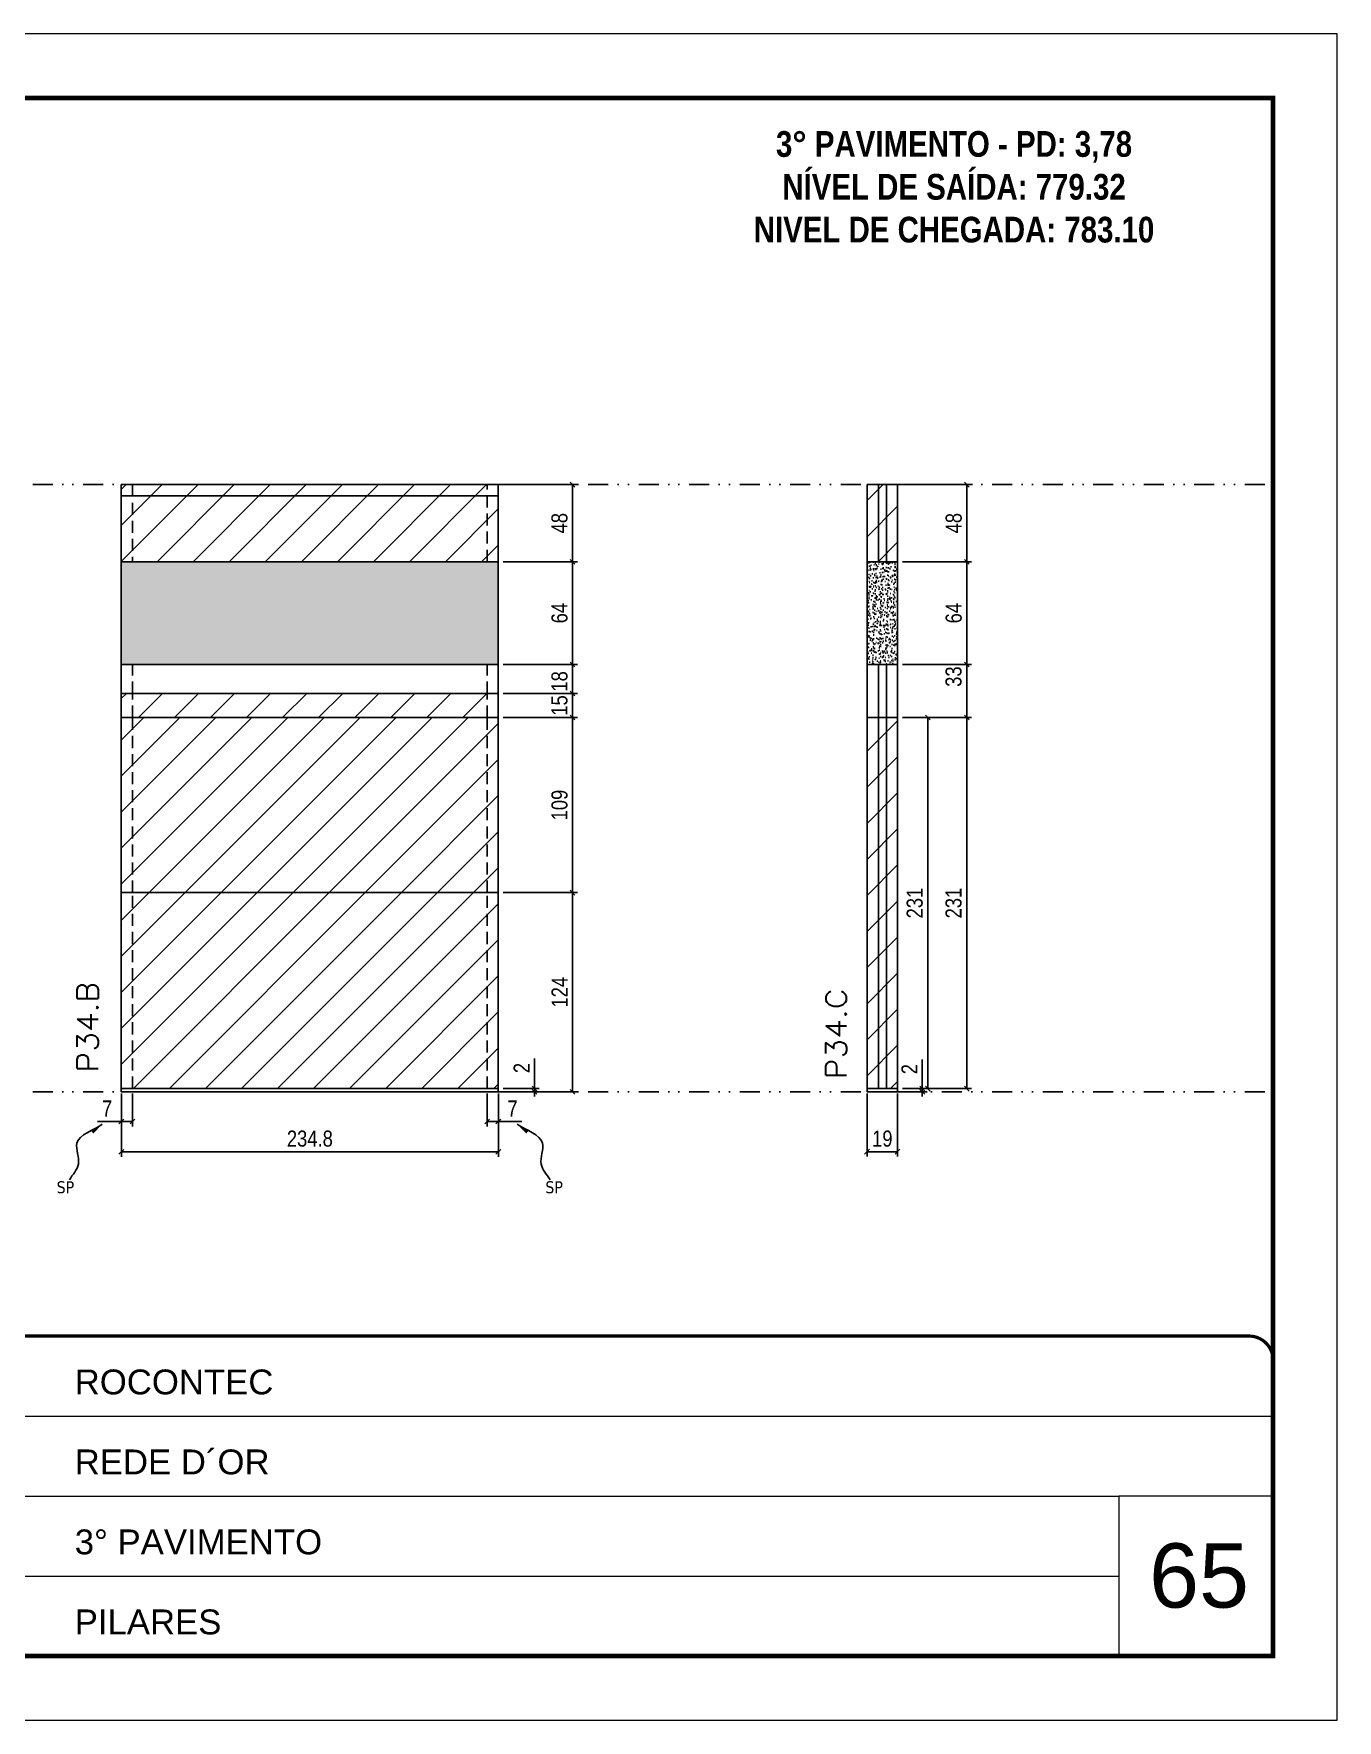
# Model space of a CAD drawing. Extents: x 2949 to 9203, y -16089 to 12527.
# Drawn here: x 3622 to 4434, y -6900 to -5850 of the extents above; entities that cross this region are included whole.
import ezdxf

# ---------------------------------------------------------------- set-up
doc = ezdxf.new("R2010")
doc.units = 0
for name, pattern in [('CONTINUO', [0]), ('DASHED', [0.75, 0.5, -0.25]), ('DIVIDE2', [0.625, 0.25, -0.125, 0, -0.125, 0, -0.125]), ('HIDDEN', [0.375, 0.25, -0.125])]:
    doc.linetypes.add(name, pattern=pattern)
for name, color, linetype, lineweight in [('CARIMBO', 255, 'Continuous', 9), ('Folhas', 255, 'Continuous', 9), ('Hachura', 251, 'Continuous', 9), ('SARRAFO DE PRESSAO', 251, 'DASHED', 9), ('Texto Seção', 7, 'Continuous', 15)]:
    doc.layers.add(name, color=color, linetype=linetype, lineweight=lineweight)
for name, color, linetype in [('COTA', 241, 'Continuous'), ('NOMENCLATURA', 7, 'Continuous'), ('Nível', 160, 'Continuous'), ('Painéis', 200, 'Continuous'), ('SARR_2.2x7', 40, 'Continuous'), ('Sarrafo de Pressão', 42, 'HIDDEN'), ('texto', 7, 'Continuous')]:
    doc.layers.add(name, color=color, linetype=linetype)
doc.styles.add('ARIAL', font='arial.ttf')
doc.styles.add('COTA TECNICA', font='techl___.ttf', dxfattribs={"height": 10})
doc.styles.add('COTA TECNICA-50', font='techl___.ttf', dxfattribs={"height": 10})
doc.styles.add('REGUA-120', font='ROMANS.shx', dxfattribs={"height": 15})
doc.styles.add('ROMANC', font='techb___.ttf', dxfattribs={"height": 2.5})
doc.styles.get("Standard").update_dxf_attribs({"font": 'arial.ttf'})
doc.dimstyles.new('COTA PAINEL-50', dxfattribs={"dimtxt": 10, "dimasz": 3, "dimexe": 3, "dimexo": 3, "dimgap": 3, "dimtad": 1, "dimdec": 1, "dimzin": 12, "dimdsep": 46, "dimtxsty": 'COTA TECNICA-50', "dimblk1": 'OBLIQUE', "dimblk2": 'OBLIQUE', "dimsah": 1, "dimcen": 0.9, "dimclrd": 4, "dimclre": 4, "dimclrt": 240, "dimadec": 1, "dimazin": 3, "dimtfac": 1, "dimtdec": 1, "dimtmove": 0, "dimatfit": 3, "dimfxl": 1, "dimtolj": 1, "dimtzin": 12, "dimarcsym": 0})
doc.dimstyles.new('PAINEL', dxfattribs={"dimtxt": 10, "dimasz": 3, "dimexe": 3, "dimexo": 3, "dimgap": 3, "dimtad": 1, "dimdec": 1, "dimzin": 12, "dimdsep": 46, "dimtxsty": 'COTA TECNICA', "dimblk1": 'OBLIQUE', "dimblk2": 'OBLIQUE', "dimsah": 1, "dimcen": 0.9, "dimclrd": 4, "dimclre": 4, "dimclrt": 240, "dimadec": 1, "dimazin": 3, "dimtfac": 1, "dimtdec": 1, "dimtmove": 0, "dimatfit": 3, "dimfxl": 1, "dimtolj": 1, "dimtzin": 12, "dimarcsym": 0})
doc.dimstyles.get("Standard").update_dxf_attribs({"dimtxt": 0.18, "dimasz": 0.18, "dimexe": 0.18, "dimexo": 0.0625, "dimgap": 0.09, "dimtad": 0, "dimtih": 1, "dimtoh": 1, "dimdec": 4, "dimzin": 0, "dimdsep": 46, "dimtxsty": 'Standard', "dimcen": 0.09, "dimadec": 0, "dimazin": 0, "dimtfac": 1, "dimtdec": 4, "dimtofl": 0, "dimtmove": 0, "dimatfit": 3, "dimfxl": 1, "dimtolj": 1, "dimtzin": 0, "dimarcsym": 0})
pattern_1 = [(45, (-126071.967, -35347.797), (-11.2253202, 11.2253202), [])]

# ---------------------------------------------------------------- blocks, each defined once
blk = doc.blocks.new('9999999999')
at = {"color": 30, "linetype": 'CONTINUO'}
for p, q in [((98564.6, 34379.6), (99584, 34379.6)), ((98564.6, 34329.8), (99488, 34329.8)), ((99584, 34329.8), (99488, 34329.8)), ((99488, 34329.8), (99488, 34230.2)), ((98564.6, 34280), (99488, 34280))]:
    blk.add_line(p, q, dxfattribs=at)
at = {"color": 30, "linetype": 'CONTINUO', "const_width": 2}
blk.add_lwpolyline([(99584, 34230.2), (99584, 34414.4, 0.414214), (99569, 34429.4), (98229, 34429.4, 0.414214), (98214, 34414.4), (98214, 34245.2, 0.414214), (98229, 34230.2), (99584, 34230.2)], format="xyb", dxfattribs=at)
at = {"layer": 'Folhas'}
blk.add_lwpolyline([(98139, 34190.2), (99624, 34190.2), (99624, 35240.2), (98139, 35240.2)], close=True, dxfattribs=at)
at = {"layer": 'Folhas', "color": 30, "const_width": 3}
blk.add_lwpolyline([(98214, 34230.2), (99584, 34230.2), (99584, 35200.2), (98214, 35200.2)], close=True, dxfattribs=at)
at = {"color": 7, "linetype": 'Continuous', "ltscale": 5, "style": 'ARIAL'}
for s, height, p in [('ROCONTEC', 15.48, (98837.7, 34393.1)), ('REDE D´OR', 15.48, (98837.7, 34343.3)), ('3° PAVIMENTO', 15.483, (98837.7, 34293.5)), ('PILARES', 15.48, (98837.7, 34243.7))]:
    blk.add_text(s, height=height, dxfattribs=at).set_placement(p)
blk = doc.blocks.new('_Oblique')
at = {"color": 0, "linetype": 'ByBlock', "lineweight": -2}
blk.add_line((-0.5, -0.5), (0.5, 0.5), dxfattribs=at)
blk = doc.blocks.new('*D1910')
at = {"layer": 'COTA', "color": 4, "lineweight": -2, "transparency": 16777216}
for p, q in [((3676.8, -6510.2), (3676.8, -6549.6)), ((3911.6, -6510.2), (3911.6, -6549.6)), ((3676.8, -6546.6), (3911.6, -6546.6))]:
    blk.add_line(p, q, dxfattribs=at)
at = {"layer": 'Defpoints', "color": 0, "transparency": 16777216}
for p in [(3676.8, -6507.2), (3911.6, -6507.2), (3911.6, -6546.6)]:
    blk.add_point(p, dxfattribs=at)
at = {"layer": 'COTA', "color": 4, "lineweight": -2, "transparency": 16777216, "xscale": 3, "yscale": 3, "zscale": 3, "rotation": 180}
blk.add_blockref('_Oblique', (3676.8, -6546.6), dxfattribs=at)
at = {"layer": 'COTA', "color": 4, "lineweight": -2, "transparency": 16777216, "xscale": 3, "yscale": 3, "zscale": 3}
blk.add_blockref('_Oblique', (3911.6, -6546.6), dxfattribs=at)
at = {"layer": 'COTA', "color": 240, "transparency": 16777216, "insert": (3794.2, -6538.4), "char_height": 10, "attachment_point": 5, "style": 'COTA TECNICA'}
blk.add_mtext('\\A1;234.8', dxfattribs=at)
blk = doc.blocks.new('*D1911')
at = {"layer": 'COTA', "color": 4, "lineweight": -2, "transparency": 16777216}
for p, q in [((3914.6, -6179.2), (3960.8, -6179.2)), ((3957.8, -6243.2), (3957.8, -6179.2)), ((3914.6, -6243.2), (3960.8, -6243.2))]:
    blk.add_line(p, q, dxfattribs=at)
at = {"layer": 'Defpoints', "color": 0, "transparency": 16777216}
for p in [(3911.6, -6179.2), (3957.8, -6179.2), (3911.6, -6243.2)]:
    blk.add_point(p, dxfattribs=at)
at = {"layer": 'COTA', "color": 4, "lineweight": -2, "transparency": 16777216, "xscale": 3, "yscale": 3, "zscale": 3}
for p, rotation in [((3957.8, -6179.2), 90), ((3957.8, -6243.2), 270)]:
    blk.add_blockref('_Oblique', p, dxfattribs=dict(at, rotation=rotation))
at = {"layer": 'COTA', "color": 240, "transparency": 16777216, "insert": (3949.7, -6211.2), "char_height": 10, "attachment_point": 5, "rotation": 90, "style": 'COTA TECNICA'}
blk.add_mtext('\\A1;64', dxfattribs=at)
blk = doc.blocks.new('*D1912')
at = {"layer": 'COTA', "color": 4, "lineweight": -2, "transparency": 16777216}
for p, q in [((3676.8, -6512.2), (3676.8, -6530.7)), ((3683.8, -6510.2), (3683.8, -6530.7)), ((3676.8, -6527.7), (3662, -6527.7)), ((3683.8, -6527.7), (3676.8, -6527.7))]:
    blk.add_line(p, q, dxfattribs=at)
at = {"layer": 'Defpoints', "color": 0, "transparency": 16777216}
for p in [(3676.8, -6509.2), (3683.8, -6507.2), (3676.8, -6527.7)]:
    blk.add_point(p, dxfattribs=at)
at = {"layer": 'COTA', "color": 4, "lineweight": -2, "transparency": 16777216, "xscale": 3, "yscale": 3, "zscale": 3, "rotation": 180}
blk.add_blockref('_Oblique', (3676.8, -6527.7), dxfattribs=at)
at = {"layer": 'COTA', "color": 4, "lineweight": -2, "transparency": 16777216, "xscale": 3, "yscale": 3, "zscale": 3}
blk.add_blockref('_Oblique', (3683.8, -6527.7), dxfattribs=at)
at = {"layer": 'COTA', "color": 240, "transparency": 16777216, "insert": (3667.9, -6519.6), "char_height": 10, "attachment_point": 5, "style": 'COTA TECNICA-50'}
blk.add_mtext('\\A1;7', dxfattribs=at)
blk = doc.blocks.new('*D1913')
at = {"layer": 'COTA', "color": 4, "lineweight": -2, "transparency": 16777216}
for p, q in [((3904.6, -6510.2), (3904.6, -6530.7)), ((3911.6, -6512.2), (3911.6, -6530.7)), ((3904.6, -6527.7), (3911.6, -6527.7)), ((3911.6, -6527.7), (3926.3, -6527.7))]:
    blk.add_line(p, q, dxfattribs=at)
at = {"layer": 'Defpoints', "color": 0, "transparency": 16777216}
for p in [(3904.6, -6507.2), (3911.6, -6509.2), (3911.6, -6527.7)]:
    blk.add_point(p, dxfattribs=at)
at = {"layer": 'COTA', "color": 4, "lineweight": -2, "transparency": 16777216, "xscale": 3, "yscale": 3, "zscale": 3, "rotation": 180}
blk.add_blockref('_Oblique', (3904.6, -6527.7), dxfattribs=at)
at = {"layer": 'COTA', "color": 4, "lineweight": -2, "transparency": 16777216, "xscale": 3, "yscale": 3, "zscale": 3}
blk.add_blockref('_Oblique', (3911.6, -6527.7), dxfattribs=at)
at = {"layer": 'COTA', "color": 240, "transparency": 16777216, "insert": (3920.4, -6519.6), "char_height": 10, "attachment_point": 5, "style": 'COTA TECNICA-50'}
blk.add_mtext('\\A1;7', dxfattribs=at)
blk = doc.blocks.new('*D1914')
at = {"layer": 'COTA', "color": 4, "lineweight": -2, "transparency": 16777216}
for p, q in [((3914.6, -6385.2), (3960.8, -6385.2)), ((3957.8, -6509.2), (3957.8, -6385.2)), ((3914.6, -6509.2), (3960.8, -6509.2))]:
    blk.add_line(p, q, dxfattribs=at)
at = {"layer": 'Defpoints', "color": 0, "transparency": 16777216}
for p in [(3911.6, -6385.2), (3957.8, -6385.2), (3911.6, -6509.2)]:
    blk.add_point(p, dxfattribs=at)
at = {"layer": 'COTA', "color": 4, "lineweight": -2, "transparency": 16777216, "xscale": 3, "yscale": 3, "zscale": 3}
for p, rotation in [((3957.8, -6385.2), 90), ((3957.8, -6509.2), 270)]:
    blk.add_blockref('_Oblique', p, dxfattribs=dict(at, rotation=rotation))
at = {"layer": 'COTA', "color": 240, "transparency": 16777216, "insert": (3949.7, -6447.2), "char_height": 10, "attachment_point": 5, "rotation": 90, "style": 'COTA TECNICA-50'}
blk.add_mtext('\\A1;124', dxfattribs=at)
blk = doc.blocks.new('*D1915')
at = {"layer": 'COTA', "color": 4, "lineweight": -2, "transparency": 16777216}
for p, q in [((3934.1, -6507.2), (3934.1, -6488.4)), ((3914.6, -6507.2), (3937.1, -6507.2)), ((3914.6, -6509.2), (3937.1, -6509.2)), ((3934.1, -6509.2), (3934.1, -6507.2)), ((3934.1, -6509.2), (3934.1, -6512.2))]:
    blk.add_line(p, q, dxfattribs=at)
at = {"layer": 'Defpoints', "color": 0, "transparency": 16777216}
for p in [(3911.6, -6507.2), (3911.6, -6509.2), (3934.1, -6509.2)]:
    blk.add_point(p, dxfattribs=at)
at = {"layer": 'COTA', "color": 4, "lineweight": -2, "transparency": 16777216, "xscale": 3, "yscale": 3, "zscale": 3}
for p, rotation in [((3934.1, -6507.2), 270), ((3934.1, -6509.2), 90)]:
    blk.add_blockref('_Oblique', p, dxfattribs=dict(at, rotation=rotation))
at = {"layer": 'COTA', "color": 240, "transparency": 16777216, "insert": (3926.1, -6494.4), "char_height": 10, "attachment_point": 5, "rotation": 90, "style": 'COTA TECNICA-50'}
blk.add_mtext('\\A1;2', dxfattribs=at)
blk = doc.blocks.new('*D1916')
at = {"layer": 'COTA', "color": 4, "linetype": 'ByBlock', "lineweight": -2, "transparency": 16777216}
for p, q in [((3914.6, -6276.2), (3960.8, -6276.2)), ((3957.8, -6385.2), (3957.8, -6276.2)), ((3914.6, -6385.2), (3960.8, -6385.2))]:
    blk.add_line(p, q, dxfattribs=at)
at = {"layer": 'Defpoints', "color": 0, "linetype": 'ByBlock', "transparency": 16777216}
for p in [(3911.6, -6276.2), (3957.8, -6276.2), (3911.6, -6385.2)]:
    blk.add_point(p, dxfattribs=at)
at = {"layer": 'COTA', "color": 4, "linetype": 'ByBlock', "lineweight": -2, "transparency": 16777216, "xscale": 3, "yscale": 3, "zscale": 3}
for p, rotation in [((3957.8, -6276.2), 90), ((3957.8, -6385.2), 270)]:
    blk.add_blockref('_Oblique', p, dxfattribs=dict(at, rotation=rotation))
at = {"layer": 'COTA', "color": 240, "linetype": 'ByBlock', "transparency": 16777216, "insert": (3949.7, -6330.7), "char_height": 10, "attachment_point": 5, "rotation": 90, "style": 'COTA TECNICA'}
blk.add_mtext('\\A1;109', dxfattribs=at)
blk = doc.blocks.new('*D1917')
at = {"layer": 'COTA', "color": 4, "lineweight": -2, "transparency": 16777216}
for p, q in [((4141.2, -6510.2), (4141.2, -6549.5)), ((4160.2, -6510.2), (4160.2, -6549.5)), ((4141.2, -6546.5), (4160.2, -6546.5))]:
    blk.add_line(p, q, dxfattribs=at)
at = {"layer": 'Defpoints', "color": 0, "transparency": 16777216}
for p in [(4141.2, -6507.2), (4160.2, -6507.2), (4160.2, -6546.5)]:
    blk.add_point(p, dxfattribs=at)
at = {"layer": 'COTA', "color": 4, "lineweight": -2, "transparency": 16777216, "xscale": 3, "yscale": 3, "zscale": 3, "rotation": 180}
blk.add_blockref('_Oblique', (4141.2, -6546.5), dxfattribs=at)
at = {"layer": 'COTA', "color": 4, "lineweight": -2, "transparency": 16777216, "xscale": 3, "yscale": 3, "zscale": 3}
blk.add_blockref('_Oblique', (4160.2, -6546.5), dxfattribs=at)
at = {"layer": 'COTA', "color": 240, "transparency": 16777216, "insert": (4150.7, -6538.4), "char_height": 10, "attachment_point": 5, "style": 'COTA TECNICA'}
blk.add_mtext('\\A1;19', dxfattribs=at)
blk = doc.blocks.new('*D1918')
at = {"layer": 'COTA', "color": 4, "lineweight": -2, "transparency": 16777216}
for p, q in [((4175.6, -6507.2), (4175.6, -6489.1)), ((4163.2, -6507.2), (4178.6, -6507.2)), ((4163.2, -6509.2), (4178.6, -6509.2)), ((4175.6, -6509.2), (4175.6, -6507.2)), ((4175.6, -6509.2), (4175.6, -6512.2))]:
    blk.add_line(p, q, dxfattribs=at)
at = {"layer": 'Defpoints', "color": 0, "transparency": 16777216}
for p in [(4160.2, -6507.2), (4160.2, -6509.2), (4175.6, -6507.2)]:
    blk.add_point(p, dxfattribs=at)
at = {"layer": 'COTA', "color": 4, "lineweight": -2, "transparency": 16777216, "xscale": 3, "yscale": 3, "zscale": 3}
for p, rotation in [((4175.6, -6507.2), 270), ((4175.6, -6509.2), 90)]:
    blk.add_blockref('_Oblique', p, dxfattribs=dict(at, rotation=rotation))
at = {"layer": 'COTA', "color": 240, "transparency": 16777216, "insert": (4167.6, -6495.1), "char_height": 10, "attachment_point": 5, "rotation": 90, "style": 'COTA TECNICA-50'}
blk.add_mtext('\\A1;2', dxfattribs=at)
blk = doc.blocks.new('*D1939')
at = {"layer": 'COTA', "color": 4, "linetype": 'ByBlock', "lineweight": -2, "transparency": 16777216}
for p, q in [((4163.2, -6179.2), (4206.3, -6179.2)), ((4203.3, -6179.2), (4203.3, -6243.2)), ((4163.2, -6243.2), (4206.3, -6243.2))]:
    blk.add_line(p, q, dxfattribs=at)
at = {"layer": 'Defpoints', "color": 0, "linetype": 'ByBlock', "transparency": 16777216}
for p in [(4160.2, -6179.2), (4160.2, -6243.2), (4203.3, -6243.2)]:
    blk.add_point(p, dxfattribs=at)
at = {"layer": 'COTA', "color": 4, "linetype": 'ByBlock', "lineweight": -2, "transparency": 16777216, "xscale": 3, "yscale": 3, "zscale": 3}
for p, rotation in [((4203.3, -6179.2), 90), ((4203.3, -6243.2), 270)]:
    blk.add_blockref('_Oblique', p, dxfattribs=dict(at, rotation=rotation))
at = {"layer": 'COTA', "color": 240, "linetype": 'ByBlock', "transparency": 16777216, "insert": (4195.2, -6211.2), "char_height": 10, "attachment_point": 5, "rotation": 90, "style": 'COTA TECNICA'}
blk.add_mtext('\\A1;64', dxfattribs=at)
blk = doc.blocks.new('*D1940')
at = {"layer": 'COTA', "color": 4, "linetype": 'ByBlock', "lineweight": -2, "transparency": 16777216}
for p, q in [((4163.2, -6276.2), (4206.3, -6276.2)), ((4203.3, -6507.2), (4203.3, -6276.2)), ((4163.2, -6507.2), (4206.3, -6507.2))]:
    blk.add_line(p, q, dxfattribs=at)
at = {"layer": 'Defpoints', "color": 0, "linetype": 'ByBlock', "transparency": 16777216}
for p in [(4160.2, -6276.2), (4203.3, -6276.2), (4160.2, -6507.2)]:
    blk.add_point(p, dxfattribs=at)
at = {"layer": 'COTA', "color": 4, "linetype": 'ByBlock', "lineweight": -2, "transparency": 16777216, "xscale": 3, "yscale": 3, "zscale": 3}
for p, rotation in [((4203.3, -6276.2), 90), ((4203.3, -6507.2), 270)]:
    blk.add_blockref('_Oblique', p, dxfattribs=dict(at, rotation=rotation))
at = {"layer": 'COTA', "color": 240, "linetype": 'ByBlock', "transparency": 16777216, "insert": (4195.1, -6391.7), "char_height": 10, "attachment_point": 5, "rotation": 90, "style": 'COTA TECNICA'}
blk.add_mtext('\\A1;231', dxfattribs=at)
blk = doc.blocks.new('*D1941')
at = {"layer": 'COTA', "color": 4, "linetype": 'ByBlock', "lineweight": -2, "transparency": 16777216}
for p, q in [((4163.2, -6276.2), (4182.1, -6276.2)), ((4179.1, -6507.2), (4179.1, -6276.2)), ((4163.2, -6507.2), (4182.1, -6507.2))]:
    blk.add_line(p, q, dxfattribs=at)
at = {"layer": 'Defpoints', "color": 0, "linetype": 'ByBlock', "transparency": 16777216}
for p in [(4160.2, -6276.2), (4179.1, -6276.2), (4160.2, -6507.2)]:
    blk.add_point(p, dxfattribs=at)
at = {"layer": 'COTA', "color": 4, "linetype": 'ByBlock', "lineweight": -2, "transparency": 16777216, "xscale": 3, "yscale": 3, "zscale": 3}
for p, rotation in [((4179.1, -6276.2), 90), ((4179.1, -6507.2), 270)]:
    blk.add_blockref('_Oblique', p, dxfattribs=dict(at, rotation=rotation))
at = {"layer": 'COTA', "color": 240, "linetype": 'ByBlock', "transparency": 16777216, "insert": (4170.9, -6391.7), "char_height": 10, "attachment_point": 5, "rotation": 90, "style": 'COTA TECNICA'}
blk.add_mtext('\\A1;231', dxfattribs=at)
blk = doc.blocks.new('*D1935')
at = {"layer": 'COTA', "color": 4, "linetype": 'ByBlock', "lineweight": -2, "transparency": 16777216}
for p, q in [((3914.6, -6261.2), (3960.8, -6261.2)), ((3957.8, -6276.2), (3957.8, -6261.2)), ((3914.6, -6276.2), (3960.8, -6276.2))]:
    blk.add_line(p, q, dxfattribs=at)
at = {"layer": 'Defpoints', "color": 0, "linetype": 'ByBlock', "transparency": 16777216}
for p in [(3911.6, -6261.2), (3957.8, -6261.2), (3911.6, -6276.2)]:
    blk.add_point(p, dxfattribs=at)
at = {"layer": 'COTA', "color": 4, "linetype": 'ByBlock', "lineweight": -2, "transparency": 16777216, "xscale": 3, "yscale": 3, "zscale": 3}
for p, rotation in [((3957.8, -6261.2), 90), ((3957.8, -6276.2), 270)]:
    blk.add_blockref('_Oblique', p, dxfattribs=dict(at, rotation=rotation))
at = {"layer": 'COTA', "color": 240, "linetype": 'ByBlock', "transparency": 16777216, "insert": (3949.7, -6268.7), "char_height": 10, "attachment_point": 5, "rotation": 90, "style": 'COTA TECNICA'}
blk.add_mtext('\\A1;15', dxfattribs=at)
blk = doc.blocks.new('*D1936')
at = {"layer": 'COTA', "color": 4, "linetype": 'ByBlock', "lineweight": -2, "transparency": 16777216}
for p, q in [((4163.2, -6243.2), (4206.3, -6243.2)), ((4203.3, -6276.2), (4203.3, -6243.2)), ((4163.2, -6276.2), (4206.3, -6276.2))]:
    blk.add_line(p, q, dxfattribs=at)
at = {"layer": 'Defpoints', "color": 0, "linetype": 'ByBlock', "transparency": 16777216}
for p in [(4160.2, -6243.2), (4203.3, -6243.2), (4160.2, -6276.2)]:
    blk.add_point(p, dxfattribs=at)
at = {"layer": 'COTA', "color": 4, "linetype": 'ByBlock', "lineweight": -2, "transparency": 16777216, "xscale": 3, "yscale": 3, "zscale": 3}
for p, rotation in [((4203.3, -6243.2), 90), ((4203.3, -6276.2), 270)]:
    blk.add_blockref('_Oblique', p, dxfattribs=dict(at, rotation=rotation))
at = {"layer": 'COTA', "color": 240, "linetype": 'ByBlock', "transparency": 16777216, "insert": (4195.1, -6250.7), "char_height": 10, "attachment_point": 5, "rotation": 90, "style": 'COTA TECNICA'}
blk.add_mtext('\\A1;33', dxfattribs=at)
blk = doc.blocks.new('*D2530')
at = {"layer": 'COTA', "color": 4, "lineweight": -2, "transparency": 16777216}
for p, q in [((3914.6, -6131.2), (3960.8, -6131.2)), ((3957.8, -6179.2), (3957.8, -6131.2)), ((3914.6, -6179.2), (3960.8, -6179.2))]:
    blk.add_line(p, q, dxfattribs=at)
at = {"layer": 'Defpoints', "color": 0, "transparency": 16777216}
for p in [(3911.6, -6131.2), (3957.8, -6131.2), (3911.6, -6179.2)]:
    blk.add_point(p, dxfattribs=at)
at = {"layer": 'COTA', "color": 4, "lineweight": -2, "transparency": 16777216, "xscale": 3, "yscale": 3, "zscale": 3}
for p, rotation in [((3957.8, -6131.2), 90), ((3957.8, -6179.2), 270)]:
    blk.add_blockref('_Oblique', p, dxfattribs=dict(at, rotation=rotation))
at = {"layer": 'COTA', "color": 240, "transparency": 16777216, "insert": (3949.7, -6155.2), "char_height": 10, "attachment_point": 5, "rotation": 90, "style": 'COTA TECNICA-50'}
blk.add_mtext('\\A1;48', dxfattribs=at)
blk = doc.blocks.new('*D2531')
at = {"layer": 'COTA', "color": 4, "lineweight": -2, "transparency": 16777216}
for p, q in [((4163.2, -6131.2), (4206.3, -6131.2)), ((4203.3, -6179.2), (4203.3, -6131.2)), ((4163.2, -6179.2), (4206.3, -6179.2))]:
    blk.add_line(p, q, dxfattribs=at)
at = {"layer": 'Defpoints', "color": 0, "transparency": 16777216}
for p in [(4160.2, -6131.2), (4203.3, -6131.2), (4160.2, -6179.2)]:
    blk.add_point(p, dxfattribs=at)
at = {"layer": 'COTA', "color": 4, "lineweight": -2, "transparency": 16777216, "xscale": 3, "yscale": 3, "zscale": 3}
for p, rotation in [((4203.3, -6131.2), 90), ((4203.3, -6179.2), 270)]:
    blk.add_blockref('_Oblique', p, dxfattribs=dict(at, rotation=rotation))
at = {"layer": 'COTA', "color": 240, "transparency": 16777216, "insert": (4195.2, -6155.2), "char_height": 10, "attachment_point": 5, "rotation": 90, "style": 'COTA TECNICA-50'}
blk.add_mtext('\\A1;48', dxfattribs=at)
blk = doc.blocks.new('*D2865')
at = {"layer": 'COTA', "color": 4, "linetype": 'ByBlock', "lineweight": -2, "transparency": 16777216}
for p, q in [((3914.6, -6243.2), (3960.8, -6243.2)), ((3957.8, -6261.2), (3957.8, -6243.2)), ((3914.6, -6261.2), (3960.8, -6261.2))]:
    blk.add_line(p, q, dxfattribs=at)
at = {"layer": 'Defpoints', "color": 0, "linetype": 'ByBlock', "transparency": 16777216}
for p in [(3911.6, -6243.2), (3957.8, -6243.2), (3911.6, -6261.2)]:
    blk.add_point(p, dxfattribs=at)
at = {"layer": 'COTA', "color": 4, "linetype": 'ByBlock', "lineweight": -2, "transparency": 16777216, "xscale": 3, "yscale": 3, "zscale": 3}
for p, rotation in [((3957.8, -6243.2), 90), ((3957.8, -6261.2), 270)]:
    blk.add_blockref('_Oblique', p, dxfattribs=dict(at, rotation=rotation))
at = {"layer": 'COTA', "color": 240, "linetype": 'ByBlock', "transparency": 16777216, "insert": (3949.7, -6253.7), "char_height": 10, "attachment_point": 5, "rotation": 90, "style": 'COTA TECNICA'}
blk.add_mtext('\\A1;18', dxfattribs=at)

msp = doc.modelspace()

# ---------------------------------------------------------------- hatches: boundary and pattern name
at = {"layer": 'COTA', "linetype": 'ByBlock'}
h = msp.add_hatch(dxfattribs=at)
h.set_pattern_fill('AR-CONC', color=256, scale=0.03)
h.set_pattern_definition([(50, (-127735.03, -35356.5967), (5.46554007, -0.47817257), [0.5715, -6.2865]), (355, (-127735.03, -35356.5967), (-1.05730264, 5.73170536), [0.4572, -5.02921753]), (100.4514447, (-127734.5744, -35356.6366), (4.40823741, 5.25353256), [0.48570026, -5.34270734]), (46.1842, (-127735.03, -35355.073), (8.13237123, -1.26126984), [0.85725, -9.42975]), (96.6355576, (-127734.352, -35355.178), (7.122124, 7.42278374), [0.7285507, -8.01406824]), (351.184151, (-127735.03, -35355.073), (7.122124, 7.42278374), [0.685799, -7.54379196]), (21, (-127734.268, -35355.4537), (4.54843174, -3.06795595), [0.5715, -6.2865]), (326, (-127734.268, -35355.4537), (1.85406085, 5.52563898), [0.4572, -5.0292]), (71.451445, (-127733.889, -35355.7094), (6.40249258, 2.45768307), [0.48570026, -5.34269813]), (37.5, (-127735.0299, -35356.5967), (0.092658098, 2.536651166), [0, -4.96824, 0, -5.1054, 0, -5.04825]), (7.5, (-127735.03, -35356.5967), (2.004589875, 3.005417245), [0, -2.91084, 0, -4.85394, 0, -1.92405]), (327.5, (-127736.7291, -35356.5967), (4.067717855, -0.17186232), [0, -1.905, 0, -5.9436, 0, -7.8867]), (317.5, (-127737.491, -35356.5967), (4.44387544, 0.76279473), [0, -2.4765, 0, -3.94716, 0, -5.6007])])
h.paths.add_polyline_path([(3911.55, -6243.18), (3676.75, -6243.18), (3676.75, -6179.18), (3911.55, -6179.18)])
h = msp.add_hatch(dxfattribs=at)
h.set_pattern_fill('AR-CONC', color=256, scale=0.03)
h.set_pattern_definition([(50, (-127750.423, -39989.097), (5.46554007, -0.47817257), [0.5715, -6.2865]), (355, (-127750.423, -39989.097), (-1.05730264, 5.73170536), [0.4572, -5.02921753]), (100.4514447, (-127749.9676, -39989.137), (4.40823741, 5.25353256), [0.48570026, -5.34270734]), (46.1842, (-127750.423, -39987.573), (8.13237123, -1.26126984), [0.85725, -9.42975]), (96.6355576, (-127749.745, -39987.678), (7.122124, 7.42278374), [0.7285507, -8.01406824]), (351.184151, (-127750.423, -39987.573), (7.122124, 7.42278374), [0.685799, -7.54379196]), (21, (-127749.661, -39987.954), (4.54843174, -3.06795595), [0.5715, -6.2865]), (326, (-127749.661, -39987.954), (1.85406085, 5.52563898), [0.4572, -5.0292]), (71.451445, (-127749.282, -39988.21), (6.40249258, 2.45768307), [0.48570026, -5.34269813]), (37.5, (-127750.423, -39989.0971), (0.092658098, 2.536651166), [0, -4.96824, 0, -5.1054, 0, -5.04825]), (7.5, (-127750.423, -39989.097), (2.004589875, 3.005417245), [0, -2.91084, 0, -4.85394, 0, -1.92405]), (327.5, (-127752.1223, -39989.0971), (4.067717855, -0.17186232), [0, -1.905, 0, -5.9436, 0, -7.8867]), (317.5, (-127752.8843, -39989.097), (4.44387544, 0.76279473), [0, -2.4765, 0, -3.94716, 0, -5.6007])])
h.paths.add_polyline_path([(4160.23, -6179.18), (4141.23, -6179.18), (4141.23, -6243.18), (4160.23, -6243.18)])
at = {"layer": 'Hachura', "linetype": 'ByBlock'}
h = msp.add_hatch(dxfattribs=at)
h.set_pattern_fill('ANSI31', color=256, scale=5)
h.paths.add_polyline_path([(3911.55, -6131.18), (3676.75, -6131.18), (3676.75, -6179.18), (3911.55, -6179.18)])
h = msp.add_hatch(dxfattribs=at)
h.set_pattern_fill('ANSI31', color=256, scale=5)
h.paths.add_polyline_path([(4160.23, -6131.18), (4141.23, -6131.18), (4141.23, -6179.18), (4160.23, -6179.18)])
h = msp.add_hatch(dxfattribs=at)
h.set_pattern_fill('ANSI31', color=256, scale=5)
h.set_pattern_definition([(45, (-126071.967, -35411.797), (-11.2253202, 11.2253202), [])])
h.paths.add_polyline_path([(3911.55, -6261.18), (3676.75, -6261.18), (3676.75, -6276.18), (3911.55, -6276.18)])
h = msp.add_hatch(dxfattribs=at)
h.set_pattern_fill('ANSI31', color=256, scale=5)
h.set_pattern_definition(pattern_1)
h.paths.add_polyline_path([(3676.75, -6276.18), (3676.75, -6385.18), (3911.55, -6385.18), (3911.55, -6276.18)])
h = msp.add_hatch(dxfattribs=at)
h.set_pattern_fill('ANSI31', color=256, scale=5)
h.set_pattern_definition(pattern_1)
h.paths.add_polyline_path([(4141.23, -6507.18), (4160.23, -6507.18), (4160.23, -6276.18), (4141.23, -6276.18)])
h = msp.add_hatch(dxfattribs=at)
h.set_pattern_fill('ANSI31', color=256, scale=5)
h.set_pattern_definition(pattern_1)
h.paths.add_polyline_path([(3911.55, -6385.18), (3676.75, -6385.18), (3676.75, -6507.18), (3911.55, -6507.18)])

# ---------------------------------------------------------------- linework, layer by layer
at = {"layer": 'COTA', "linetype": 'ByBlock'}
for points in [[(3911.55, -6243.18), (3676.75, -6243.18), (3676.75, -6179.18), (3911.55, -6179.18)], [(4141.23, -6243.18), (4160.23, -6243.18), (4160.23, -6179.18), (4141.23, -6179.18)]]:
    msp.add_lwpolyline(points, close=True, dxfattribs=at)
at = {"layer": 'Nível', "color": 4, "linetype": 'DIVIDE2', "ltscale": 50}
for p, q in [((3024.03, -6131.18), (4394.03, -6131.18)), ((3024.03, -6509.18), (4394.03, -6509.18))]:
    msp.add_line(p, q, dxfattribs=at)
at = {"layer": 'Painéis'}
for p, q in [((3911.55, -6131.18), (3676.75, -6131.18)), ((3676.75, -6131.18), (3676.75, -6179.18)), ((3911.55, -6179.18), (3911.55, -6131.18)), ((4160.23, -6131.18), (4141.23, -6131.18)), ((4141.23, -6131.18), (4141.23, -6179.18)), ((4160.23, -6179.18), (4160.23, -6131.18)), ((3676.75, -6179.18), (3911.55, -6179.18)), ((4141.23, -6179.18), (4160.23, -6179.18)), ((3911.55, -6276.18), (3676.75, -6276.18)), ((3676.75, -6385.18), (3676.75, -6276.18)), ((3676.75, -6276.18), (3911.55, -6276.18)), ((3911.55, -6276.18), (3911.55, -6385.18)), ((4160.23, -6276.18), (4141.23, -6276.18)), ((4141.23, -6276.18), (4141.23, -6507.18)), ((4141.23, -6276.18), (4160.23, -6276.18)), ((4160.23, -6507.18), (4160.23, -6276.18)), ((3911.55, -6385.18), (3676.75, -6385.18)), ((4141.23, -6507.18), (4160.23, -6507.18))]:
    msp.add_line(p, q, dxfattribs=at)
at = {"layer": 'Painéis', "linetype": 'ByBlock'}
for p, q in [((3911.55, -6243.18), (3676.75, -6243.18)), ((3676.75, -6243.18), (3676.75, -6261.18)), ((3911.55, -6261.18), (3911.55, -6243.18)), ((4160.23, -6243.18), (4141.23, -6243.18)), ((4141.23, -6243.18), (4141.23, -6276.18)), ((4160.23, -6276.18), (4160.23, -6243.18)), ((3911.55, -6261.18), (3676.75, -6261.18)), ((3676.75, -6261.18), (3676.75, -6276.18)), ((3911.55, -6276.18), (3911.55, -6261.18)), ((3676.75, -6276.18), (3911.55, -6276.18)), ((4141.23, -6276.18), (4160.23, -6276.18))]:
    msp.add_line(p, q, dxfattribs=at)
at = {"layer": 'Painéis'}
for points in [[(3911.55, -6507.18), (3676.75, -6507.18), (3676.75, -6385.18), (3911.55, -6385.18)], [(3911.55, -6507.18), (3676.75, -6507.18), (3676.75, -6509.18), (3911.55, -6509.18)], [(4141.23, -6507.18), (4160.23, -6507.18), (4160.23, -6509.18), (4141.23, -6509.18)]]:
    msp.add_lwpolyline(points, close=True, dxfattribs=at)
at = {"layer": 'SARR_2.2x7'}
for p, q in [((4148.23, -6131.18), (4148.23, -6179.18)), ((4153.23, -6179.18), (4153.23, -6131.18)), ((3911.55, -6138.18), (3676.75, -6138.18)), ((4148.23, -6243.18), (4148.23, -6276.18)), ((4153.23, -6276.18), (4153.23, -6243.18)), ((4148.23, -6276.18), (4148.23, -6507.18)), ((4153.23, -6507.18), (4153.23, -6276.18))]:
    msp.add_line(p, q, dxfattribs=at)
at = {"layer": 'Sarrafo de Pressão', "ltscale": 30}
for p, q in [((3683.75, -6131.18), (3683.75, -6179.18)), ((3904.55, -6179.18), (3904.55, -6131.18)), ((3683.75, -6261.18), (3683.75, -6243.18)), ((3904.55, -6261.18), (3904.55, -6243.18)), ((3683.75, -6276.18), (3683.75, -6261.18)), ((3904.55, -6276.18), (3904.55, -6261.18)), ((3683.75, -6385.18), (3683.75, -6276.18)), ((3683.75, -6276.18), (3683.75, -6276.18)), ((3904.55, -6385.18), (3904.55, -6276.18)), ((3904.55, -6276.18), (3904.55, -6276.18)), ((3683.75, -6507.18), (3683.75, -6385.18)), ((3904.55, -6507.18), (3904.55, -6385.18))]:
    msp.add_line(p, q, dxfattribs=at)

# ---------------------------------------------------------------- block references
at = {"layer": 'SARRAFO DE PRESSAO', "color": 6, "linetype": 'ByBlock'}
msp.add_blockref('9999999999', (-95189.94, -41090.67), dxfattribs=at)

# ---------------------------------------------------------------- texts
at = {"layer": 'CARIMBO', "style": 'ARIAL'}
msp.add_text('65', height=40, dxfattribs=at).set_placement((4316.89, -6830.32))
at = {"layer": 'NOMENCLATURA', "color": 2, "insert": (4195.36, -5884.41), "char_height": 16, "attachment_point": 2, "style": 'ROMANC'}
msp.add_mtext_dynamic_manual_height_columns('\\P3° PAVIMENTO - PD: 3,78\\PNÍVEL DE SAÍDA: 779.32\\PNIVEL DE CHEGADA: 783.10', width=300.2766, gutter_width=1, heights=[0], dxfattribs=at)
at = {"layer": 'texto', "color": 0, "char_height": 7.5, "attachment_point": 5}
for insert in [(3641.97, -6568.68), (3946.33, -6568.68)]:
    msp.add_mtext('{\\fTahoma|b0|i0|c0|p34;\\C4;SP}', dxfattribs=dict(at, insert=insert))
at = {"layer": 'Texto Seção', "style": 'REGUA-120', "width": 1.1}
for s, p in [('P34.B', (3662.29, -6497.12)), ('P34.C', (4128.46, -6501.29))]:
    msp.add_text(s, height=13, rotation=90, dxfattribs=at).set_placement(p)

# ---------------------------------------------------------------- dimensions: what is measured, and where the dimension line sits
at = {"layer": 'COTA'}
for base, p1, p2, angle, picture, middle in [((3957.79, -6131.18), (3911.55, -6179.18), (3911.55, -6131.18), 90, '*D2530', (3949.7, -6155.18)), ((4203.31, -6131.18), (4160.23, -6179.18), (4160.23, -6131.18), 90, '*D2531', (4195.22, -6155.18)), ((3957.79, -6385.18), (3911.55, -6509.18), (3911.55, -6385.18), 90, '*D1914', (3949.72, -6447.18)), ((3676.75, -6527.69), (3683.75, -6507.18), (3676.75, -6509.18), 180, '*D1912', (3667.89, -6519.62))]:
    dim = msp.add_linear_dim(base=base, p1=p1, p2=p2, angle=angle, dimstyle='COTA PAINEL-50', dxfattribs=at)
    dim.commit()
    dim.dimension.update_dxf_attribs({"geometry": picture, "text_midpoint": middle})
dim = msp.add_linear_dim(base=(3957.79, -6179.18), p1=(3911.55, -6243.18), p2=(3911.55, -6179.18), angle=90, dimstyle='PAINEL', override={"dimarcsym": 2}, dxfattribs=at)
dim.commit()
dim.dimension.update_dxf_attribs({"geometry": '*D1911', "text_midpoint": (3957.79, -6211.18), "dimtype": 160})
at = {"layer": 'COTA', "linetype": 'ByBlock'}
for base, p1, p2, picture, middle in [((4203.31, -6243.18), (4160.23, -6179.18), (4160.23, -6243.18), '*D1939', (4195.21, -6211.18)), ((3957.79, -6276.18), (3911.55, -6385.18), (3911.55, -6276.18), '*D1916', (3949.66, -6330.68)), ((4203.31, -6276.18), (4160.23, -6507.18), (4160.23, -6276.18), '*D1940', (4195.09, -6391.68)), ((4179.14, -6276.18), (4160.23, -6507.18), (4160.23, -6276.18), '*D1941', (4170.92, -6391.68))]:
    dim = msp.add_linear_dim(base=base, p1=p1, p2=p2, angle=90, dimstyle='PAINEL', dxfattribs=at)
    dim.commit()
    dim.dimension.update_dxf_attribs({"geometry": picture, "text_midpoint": middle})
for base, p1, p2, picture, middle in [((3957.79, -6243.18), (3911.55, -6261.18), (3911.55, -6243.18), '*D2865', (3957.79, -6253.68)), ((4203.31, -6243.18), (4160.23, -6276.18), (4160.23, -6243.18), '*D1936', (4203.31, -6250.68)), ((3957.79, -6261.18), (3911.55, -6276.18), (3911.55, -6261.18), '*D1935', (3957.79, -6268.68))]:
    dim = msp.add_linear_dim(base=base, p1=p1, p2=p2, angle=90, dimstyle='PAINEL', dxfattribs=at)
    dim.commit()
    dim.dimension.update_dxf_attribs({"geometry": picture, "text_midpoint": middle, "dimtype": 160})
at = {"layer": 'COTA'}
for base, p1, p2, picture, middle in [((3934.08, -6509.18), (3911.55, -6507.18), (3911.55, -6509.18), '*D1915', (3934.08, -6494.44)), ((4175.6, -6507.18), (4160.23, -6509.18), (4160.23, -6507.18), '*D1918', (4175.6, -6495.13))]:
    dim = msp.add_linear_dim(base=base, p1=p1, p2=p2, angle=90, dimstyle='COTA PAINEL-50', dxfattribs=at)
    dim.commit()
    dim.dimension.update_dxf_attribs({"geometry": picture, "text_midpoint": middle, "dimtype": 160})
for base, p1, p2, picture, middle in [((3911.55, -6546.64), (3676.75, -6507.18), (3911.55, -6507.18), '*D1910', (3794.15, -6538.4)), ((4160.23, -6546.53), (4141.23, -6507.18), (4160.23, -6507.18), '*D1917', (4150.73, -6538.44))]:
    dim = msp.add_linear_dim(base=base, p1=p1, p2=p2, dimstyle='PAINEL', override={"dimarcsym": 2}, dxfattribs=at)
    dim.commit()
    dim.dimension.update_dxf_attribs({"geometry": picture, "text_midpoint": middle})
dim = msp.add_linear_dim(base=(3911.55, -6527.69), p1=(3904.55, -6507.18), p2=(3911.55, -6509.18), dimstyle='COTA PAINEL-50', dxfattribs=at)
dim.commit()
dim.dimension.update_dxf_attribs({"geometry": '*D1913', "text_midpoint": (3920.42, -6519.62)})

# ---------------------------------------------------------------- leaders
at = {"layer": 'COTA', "path_type": 1}
for points in [[(3664.92, -6529.36), (3649.14, -6541.2), (3650.06, -6554.21), (3644.51, -6563.99)], [(3923.38, -6529.36), (3939.17, -6541.2), (3938.24, -6554.21), (3943.79, -6563.99)]]:
    msp.add_leader(points, dimstyle='Standard', override={"dimasz": 8}, dxfattribs=at)

doc.saveas('drawing.dxf')
